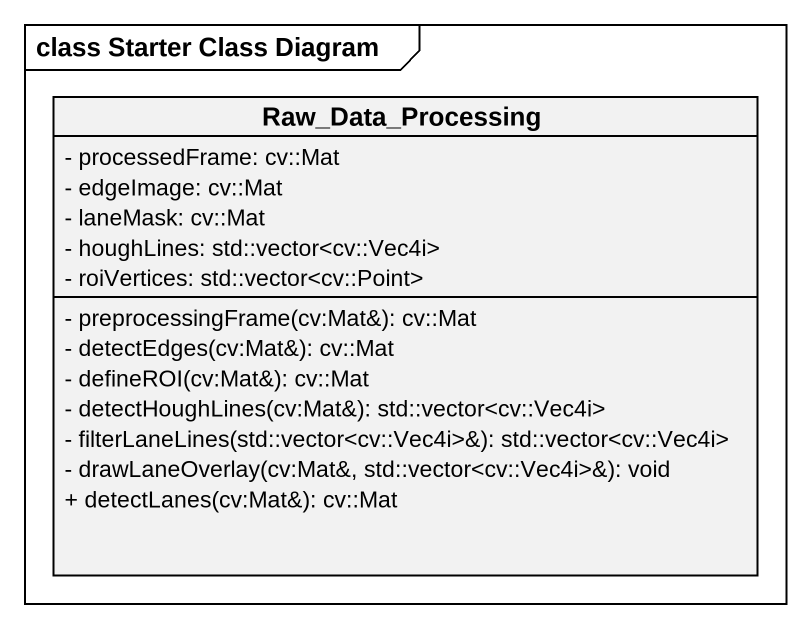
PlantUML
@startuml
mainframe class Starter Class Diagram
hide circle
hide empty members
skinparam classAttributeIconSize 0
class Raw_Data_Processing {
  - processedFrame: cv::Mat
  - edgeImage: cv::Mat
  - laneMask: cv::Mat
  - houghLines: std::vector<cv::Vec4i>
  - roiVertices: std::vector<cv::Point>
  - preprocessingFrame(cv:Mat&): cv::Mat
  - detectEdges(cv:Mat&): cv::Mat
  - defineROI(cv:Mat&): cv::Mat
  - detectHoughLines(cv:Mat&): std::vector<cv::Vec4i>
  - filterLaneLines(std::vector<cv::Vec4i>&): std::vector<cv::Vec4i>
  - drawLaneOverlay(cv:Mat&, std::vector<cv::Vec4i>&): void
  + detectLanes(cv:Mat&): cv::Mat
}
@enduml
